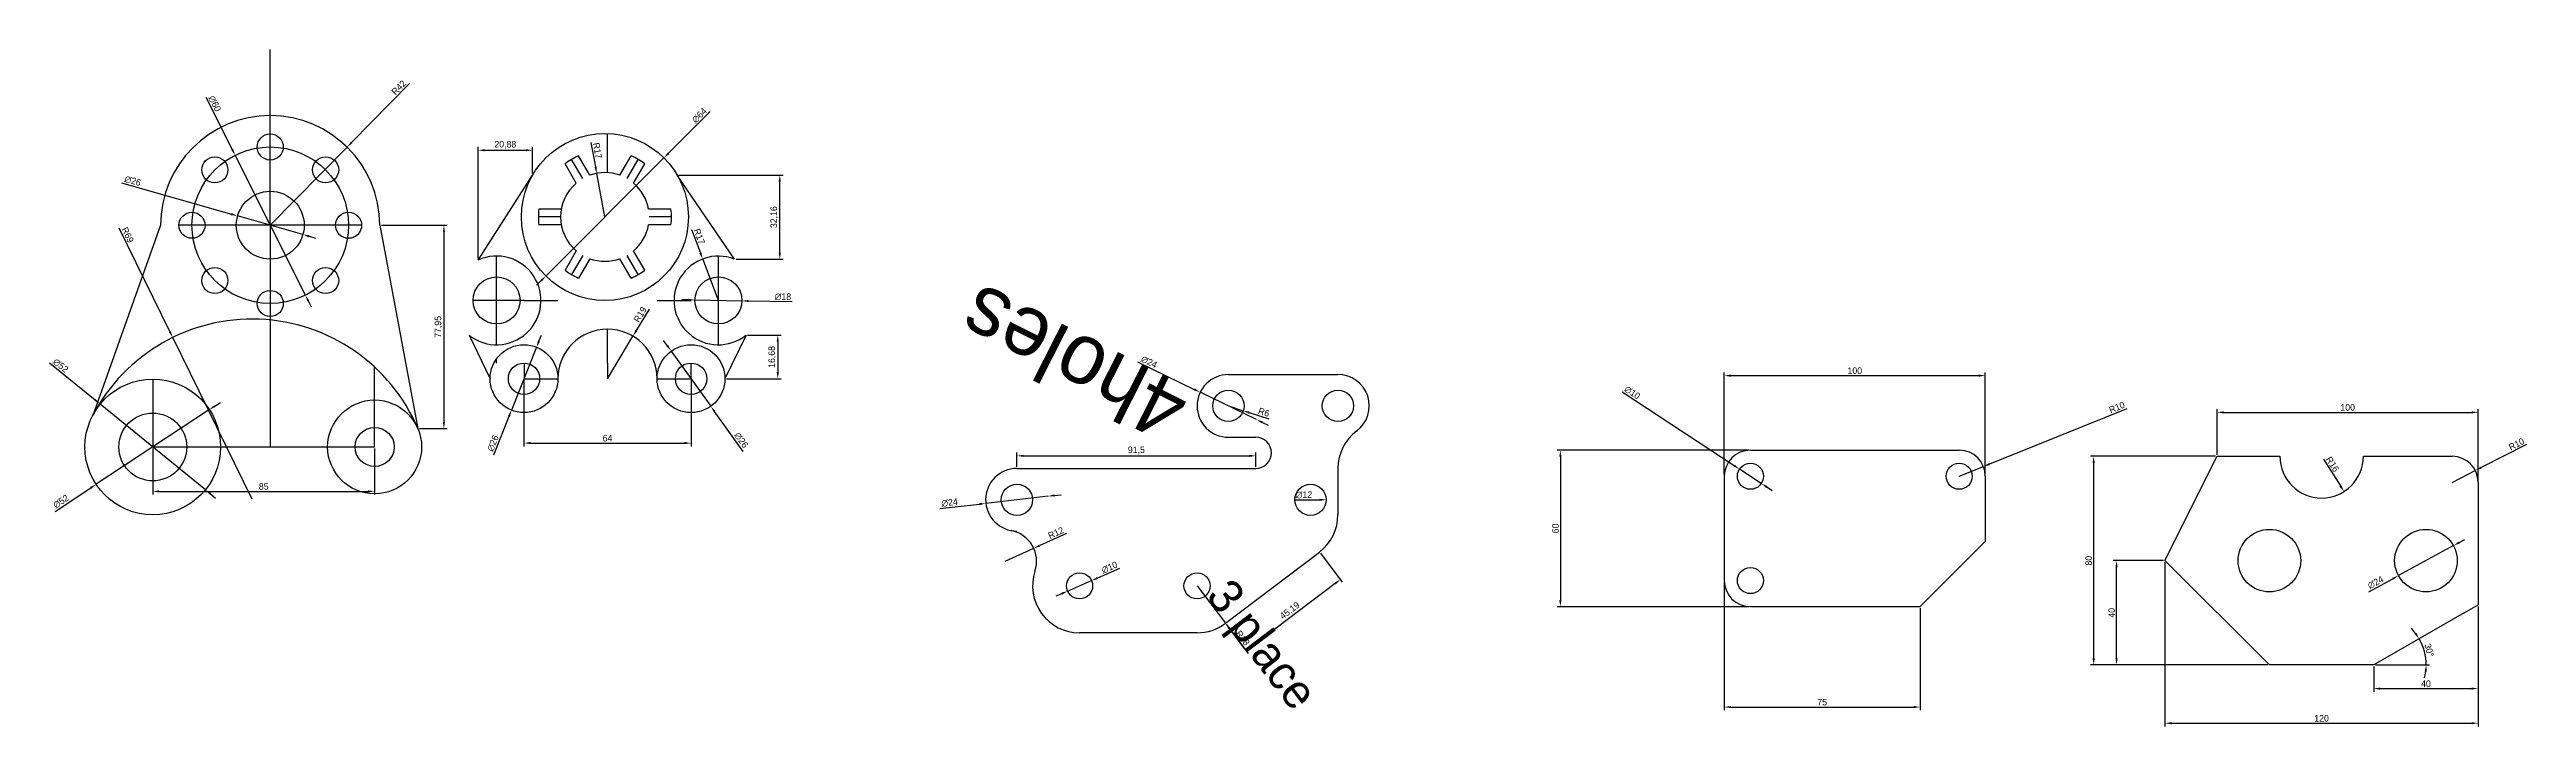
# Model space of a CAD drawing. Header units: millimetres. Extents: x 194 to 1143, y 18 to 278.
import ezdxf

# ---------------------------------------------------------------- set-up
doc = ezdxf.new("R2010")
doc.units = ezdxf.units.MM
doc.dimstyles.new('ISO-25', dxfattribs={"dimtxt": 2.5, "dimasz": 2.5, "dimexe": 1.25, "dimexo": 0.625, "dimtad": 1, "dimtxsty": 'Standard', "dimcen": 2.5, "dimadec": 0, "dimazin": 0, "dimtfac": 1, "dimtmove": 0, "dimatfit": 3, "dimfxl": 1, "dimarcsym": 0})

# ---------------------------------------------------------------- blocks, each defined once
blk = doc.blocks.new('*U1')
blk.add_circle((0, 0), 5)
blk = doc.blocks.new('*U2')
at = {"color": 0, "linetype": 'ByBlock', "lineweight": -2, "transparency": 16777216}
for p, rotation in [((257.55, 231.61), 45.00000000000001), ((299.98, 231.61), 314.9999999999999), ((248.77, 210.39), 90), ((308.77, 210.39), 269.9999999999999), ((257.55, 189.18), 135), ((299.98, 189.18), 225), ((278.77, 180.39), 180)]:
    blk.add_blockref('*U1', p, dxfattribs=dict(at, rotation=rotation))
blk.add_blockref('*U1', (278.77, 240.39), dxfattribs=at)
blk = doc.blocks.new('*D5')
at = {"color": 0, "lineweight": -2, "transparency": 16777216}
for p, q in [((332.13, 264.67), (309.96, 242.12)), ((278.77, 210.39), (308.21, 240.34))]:
    blk.add_line(p, q, dxfattribs=at)
at = {"color": 0, "transparency": 16777216}
blk.add_solid([(309.67, 242.42), (310.26, 241.83), (308.21, 240.34)], dxfattribs=at)
at = {"layer": 'Defpoints', "color": 0, "transparency": 16777216}
for p in [(308.21, 240.34), (278.77, 210.39)]:
    blk.add_point(p, dxfattribs=at)
at = {"color": 0, "transparency": 16777216, "insert": (328.02, 263.16), "char_height": 2.5, "attachment_point": 5, "rotation": 45.48335}
blk.add_mtext('R42', dxfattribs=at)
blk = doc.blocks.new('*D6')
at = {"color": 0, "lineweight": -2, "transparency": 16777216}
for p, q in [((233.77, 124.77), (233.77, 107.1)), ((318.77, 124.77), (318.77, 107.1)), ((236.27, 108.35), (316.27, 108.35))]:
    blk.add_line(p, q, dxfattribs=at)
at = {"color": 0, "transparency": 16777216}
for points in [[(236.27, 108.77), (236.27, 107.93), (233.77, 108.35)], [(316.27, 108.77), (316.27, 107.93), (318.77, 108.35)]]:
    blk.add_solid(points, dxfattribs=at)
at = {"layer": 'Defpoints', "color": 0, "transparency": 16777216}
for p in [(233.77, 125.39), (318.77, 125.39), (318.77, 108.35)]:
    blk.add_point(p, dxfattribs=at)
at = {"color": 0, "transparency": 16777216, "insert": (276.27, 110.23), "char_height": 2.5, "attachment_point": 5}
blk.add_mtext('85', dxfattribs=at)
blk = doc.blocks.new('*D7')
at = {"color": 0, "lineweight": -2, "transparency": 16777216}
for p, q in [((321.39, 210.39), (346.57, 210.39)), ((345.32, 207.89), (345.32, 134.95)), ((335.95, 132.45), (346.57, 132.45))]:
    blk.add_line(p, q, dxfattribs=at)
at = {"color": 0, "transparency": 16777216}
for points in [[(344.9, 207.89), (345.73, 207.89), (345.32, 210.39)], [(344.9, 134.95), (345.73, 134.95), (345.32, 132.45)]]:
    blk.add_solid(points, dxfattribs=at)
at = {"layer": 'Defpoints', "color": 0, "transparency": 16777216}
for p in [(320.77, 210.39), (335.33, 132.45), (345.32, 132.45)]:
    blk.add_point(p, dxfattribs=at)
at = {"color": 0, "transparency": 16777216, "insert": (343.23, 171.42), "char_height": 2.5, "attachment_point": 5, "rotation": 90}
blk.add_mtext('77,95', dxfattribs=at)
blk = doc.blocks.new('*D8')
at = {"color": 0, "lineweight": -2, "transparency": 16777216}
for p, q in [((221.75, 226.67), (263.86, 214.65)), ((291.27, 206.83), (266.26, 213.96)), ((293.67, 206.14), (296.07, 205.45))]:
    blk.add_line(p, q, dxfattribs=at)
at = {"color": 0, "transparency": 16777216}
for points in [[(263.97, 215.05), (263.75, 214.25), (266.26, 213.96)], [(293.78, 206.54), (293.56, 205.74), (291.27, 206.83)]]:
    blk.add_solid(points, dxfattribs=at)
at = {"layer": 'Defpoints', "color": 0, "transparency": 16777216}
for p in [(266.26, 213.96), (291.27, 206.83)]:
    blk.add_point(p, dxfattribs=at)
at = {"color": 0, "transparency": 16777216, "insert": (226.07, 227.38), "char_height": 2.5, "attachment_point": 5, "rotation": 344.06875}
blk.add_mtext('∅26', dxfattribs=at)
blk = doc.blocks.new('*D9')
at = {"color": 0, "lineweight": -2, "transparency": 16777216}
for p, q in [((254.11, 259.51), (264.18, 239.44)), ((292.23, 183.58), (265.31, 237.2)), ((293.35, 181.35), (294.47, 179.11))]:
    blk.add_line(p, q, dxfattribs=at)
at = {"color": 0, "transparency": 16777216}
for points in [[(264.56, 239.63), (263.81, 239.25), (265.31, 237.2)], [(293.72, 181.54), (292.97, 181.16), (292.23, 183.58)]]:
    blk.add_solid(points, dxfattribs=at)
at = {"layer": 'Defpoints', "color": 0, "transparency": 16777216}
for p in [(265.31, 237.2), (292.23, 183.58)]:
    blk.add_point(p, dxfattribs=at)
at = {"color": 0, "transparency": 16777216, "insert": (257.46, 257), "char_height": 2.5, "attachment_point": 5, "rotation": 296.65773}
blk.add_mtext('∅60', dxfattribs=at)
blk = doc.blocks.new('*D10')
at = {"color": 0, "lineweight": -2, "transparency": 16777216}
for p, q in [((220.71, 209.39), (240.29, 169.58)), ((271.84, 105.41), (241.39, 167.33))]:
    blk.add_line(p, q, dxfattribs=at)
at = {"color": 0, "transparency": 16777216}
blk.add_solid([(240.66, 169.76), (239.92, 169.39), (241.39, 167.33)], dxfattribs=at)
at = {"layer": 'Defpoints', "color": 0, "transparency": 16777216}
for p in [(241.39, 167.33), (271.84, 105.41)]:
    blk.add_point(p, dxfattribs=at)
at = {"color": 0, "transparency": 16777216, "insert": (224.14, 206.67), "char_height": 2.5, "attachment_point": 5, "rotation": 296.18573}
blk.add_mtext('R69', dxfattribs=at)
blk = doc.blocks.new('*D11')
at = {"color": 0, "lineweight": -2, "transparency": 16777216}
for p, q in [((194.2, 157.63), (211.67, 143.39)), ((253.92, 108.97), (213.61, 141.82)), ((255.86, 107.39), (257.8, 105.81))]:
    blk.add_line(p, q, dxfattribs=at)
at = {"color": 0, "transparency": 16777216}
for points in [[(211.93, 143.72), (211.41, 143.07), (213.61, 141.82)], [(256.12, 107.72), (255.6, 107.07), (253.92, 108.97)]]:
    blk.add_solid(points, dxfattribs=at)
at = {"layer": 'Defpoints', "color": 0, "transparency": 16777216}
for p in [(213.61, 141.82), (253.92, 108.97)]:
    blk.add_point(p, dxfattribs=at)
at = {"color": 0, "transparency": 16777216, "insert": (198.45, 156.58), "char_height": 2.5, "attachment_point": 5, "rotation": 320.83043}
blk.add_mtext('∅52', dxfattribs=at)
blk = doc.blocks.new('*D12')
at = {"color": 0, "lineweight": -2, "transparency": 16777216}
for p, q in [((257.56, 141.08), (259.65, 142.45)), ((255.47, 139.7), (212.06, 111.09)), ((196.29, 100.69), (209.97, 109.71))]:
    blk.add_line(p, q, dxfattribs=at)
at = {"color": 0, "transparency": 16777216}
for points in [[(257.33, 141.42), (257.79, 140.73), (255.47, 139.7)], [(209.74, 110.06), (210.2, 109.36), (212.06, 111.09)]]:
    blk.add_solid(points, dxfattribs=at)
at = {"layer": 'Defpoints', "color": 0, "transparency": 16777216}
for p in [(255.47, 139.7), (212.06, 111.09)]:
    blk.add_point(p, dxfattribs=at)
at = {"color": 0, "transparency": 16777216, "insert": (198.56, 104.44), "char_height": 2.5, "attachment_point": 5, "rotation": 33.38528}
blk.add_mtext('∅52', dxfattribs=at)
blk = doc.blocks.new('*D13')
at = {"color": 0, "lineweight": -2, "transparency": 16777216}
for p, q in [((435.33, 229.56), (475.24, 229.56)), ((473.99, 199.89), (473.99, 227.06)), ((457.3, 197.39), (475.24, 197.39))]:
    blk.add_line(p, q, dxfattribs=at)
at = {"color": 0, "transparency": 16777216}
for points in [[(473.57, 227.06), (474.41, 227.06), (473.99, 229.56)], [(473.57, 199.89), (474.41, 199.89), (473.99, 197.39)]]:
    blk.add_solid(points, dxfattribs=at)
at = {"layer": 'Defpoints', "color": 0, "transparency": 16777216}
for p in [(434.71, 229.56), (473.99, 229.56), (456.68, 197.39)]:
    blk.add_point(p, dxfattribs=at)
at = {"color": 0, "transparency": 16777216, "insert": (471.91, 213.47), "char_height": 2.5, "attachment_point": 5, "rotation": 90}
blk.add_mtext('32,16', dxfattribs=at)
blk = doc.blocks.new('*D14')
at = {"color": 0, "lineweight": -2, "transparency": 16777216}
for p, q in [((447.33, 253.93), (431.38, 237.96)), ((384.38, 190.92), (429.61, 236.19)), ((382.61, 189.15), (380.84, 187.38))]:
    blk.add_line(p, q, dxfattribs=at)
at = {"color": 0, "transparency": 16777216}
for points in [[(431.08, 238.26), (431.67, 237.67), (429.61, 236.19)], [(382.31, 189.44), (382.9, 188.86), (384.38, 190.92)]]:
    blk.add_solid(points, dxfattribs=at)
at = {"layer": 'Defpoints', "color": 0, "transparency": 16777216}
for p in [(429.61, 236.19), (384.38, 190.92)]:
    blk.add_point(p, dxfattribs=at)
at = {"color": 0, "transparency": 16777216, "insert": (443.21, 252.46), "char_height": 2.5, "attachment_point": 5, "rotation": 45.02492}
blk.add_mtext('∅64', dxfattribs=at)
blk = doc.blocks.new('*D15')
at = {"color": 0, "lineweight": -2, "transparency": 16777216}
for p, q in [((439, 181.78), (436.5, 181.83)), ((441.5, 181.74), (459.49, 181.38)), ((478.69, 181), (461.99, 181.33))]:
    blk.add_line(p, q, dxfattribs=at)
at = {"color": 0, "transparency": 16777216}
for points in [[(439, 182.2), (438.99, 181.37), (441.5, 181.74)], [(462, 181.74), (461.98, 180.91), (459.49, 181.38)]]:
    blk.add_solid(points, dxfattribs=at)
at = {"layer": 'Defpoints', "color": 0, "transparency": 16777216}
for p in [(441.5, 181.74), (459.49, 181.38)]:
    blk.add_point(p, dxfattribs=at)
at = {"color": 0, "transparency": 16777216, "insert": (475.19, 182.94), "char_height": 2.5, "attachment_point": 5, "rotation": 358.86053}
blk.add_mtext('∅18', dxfattribs=at)
blk = doc.blocks.new('*D16')
at = {"color": 0, "lineweight": -2, "transparency": 16777216}
for p, q in [((461.68, 168.23), (474.47, 168.23)), ((473.22, 165.73), (473.22, 154.06)), ((453.62, 151.56), (474.47, 151.56))]:
    blk.add_line(p, q, dxfattribs=at)
at = {"color": 0, "transparency": 16777216}
for points in [[(472.8, 165.73), (473.63, 165.73), (473.22, 168.23)], [(472.8, 154.06), (473.63, 154.06), (473.22, 151.56)]]:
    blk.add_solid(points, dxfattribs=at)
at = {"layer": 'Defpoints', "color": 0, "transparency": 16777216}
for p in [(461.06, 168.23), (452.99, 151.56), (473.22, 151.56)]:
    blk.add_point(p, dxfattribs=at)
at = {"color": 0, "transparency": 16777216, "insert": (471.13, 159.9), "char_height": 2.5, "attachment_point": 5, "rotation": 90}
blk.add_mtext('16,68', dxfattribs=at)
blk = doc.blocks.new('*D17')
at = {"color": 0, "lineweight": -2, "transparency": 16777216}
for p, q in [((430.96, 164.15), (429.5, 166.18)), ((432.41, 162.12), (447.58, 141)), ((460.02, 123.66), (449.03, 138.96))]:
    blk.add_line(p, q, dxfattribs=at)
at = {"color": 0, "transparency": 16777216}
for points in [[(431.29, 164.39), (430.62, 163.91), (432.41, 162.12)], [(449.37, 139.21), (448.69, 138.72), (447.58, 141)]]:
    blk.add_solid(points, dxfattribs=at)
at = {"layer": 'Defpoints', "color": 0, "transparency": 16777216}
for p in [(432.41, 162.12), (447.58, 141)]:
    blk.add_point(p, dxfattribs=at)
at = {"color": 0, "transparency": 16777216, "insert": (459.24, 127.97), "char_height": 2.5, "attachment_point": 5, "rotation": 305.67157}
blk.add_mtext('∅26', dxfattribs=at)
blk = doc.blocks.new('*D18')
at = {"color": 0, "lineweight": -2, "transparency": 16777216}
for p, q in [((380.8, 163.63), (371.19, 139.48)), ((381.73, 165.96), (382.65, 168.28)), ((364.39, 122.42), (370.26, 137.16))]:
    blk.add_line(p, q, dxfattribs=at)
at = {"color": 0, "transparency": 16777216}
for points in [[(381.34, 166.11), (382.11, 165.8), (380.8, 163.63)], [(369.87, 137.31), (370.65, 137), (371.19, 139.48)]]:
    blk.add_solid(points, dxfattribs=at)
at = {"layer": 'Defpoints', "color": 0, "transparency": 16777216}
for p in [(380.8, 163.63), (371.19, 139.48)]:
    blk.add_point(p, dxfattribs=at)
at = {"color": 0, "transparency": 16777216, "insert": (364.12, 126.79), "char_height": 2.5, "attachment_point": 5, "rotation": 68.29077}
blk.add_mtext('∅26', dxfattribs=at)
blk = doc.blocks.new('*D19')
at = {"color": 0, "lineweight": -2, "transparency": 16777216}
for p, q in [((358.4, 197.63), (358.4, 240.38)), ((360.9, 239.13), (376.78, 239.13)), ((379.28, 230.18), (379.28, 240.38))]:
    blk.add_line(p, q, dxfattribs=at)
at = {"color": 0, "transparency": 16777216}
for points in [[(360.9, 239.55), (360.9, 238.71), (358.4, 239.13)], [(376.78, 239.55), (376.78, 238.71), (379.28, 239.13)]]:
    blk.add_solid(points, dxfattribs=at)
at = {"layer": 'Defpoints', "color": 0, "transparency": 16777216}
for p in [(379.28, 239.13), (379.28, 229.56), (358.4, 197.01)]:
    blk.add_point(p, dxfattribs=at)
at = {"color": 0, "transparency": 16777216, "insert": (368.84, 241.21), "char_height": 2.5, "attachment_point": 5}
blk.add_mtext('20,88', dxfattribs=at)
blk = doc.blocks.new('*D20')
at = {"color": 0, "lineweight": -2, "transparency": 16777216}
for p, q in [((401.63, 242.14), (403.4, 232.72)), ((406.99, 213.56), (403.86, 230.26))]:
    blk.add_line(p, q, dxfattribs=at)
at = {"color": 0, "transparency": 16777216}
blk.add_solid([(403.81, 232.8), (402.99, 232.64), (403.86, 230.26)], dxfattribs=at)
at = {"layer": 'Defpoints', "color": 0, "transparency": 16777216}
for p in [(403.86, 230.26), (406.99, 213.56)]:
    blk.add_point(p, dxfattribs=at)
at = {"color": 0, "transparency": 16777216, "insert": (404.13, 239.01), "char_height": 2.5, "attachment_point": 5, "rotation": 280.63042}
blk.add_mtext('R17', dxfattribs=at)
blk = doc.blocks.new('*D21')
at = {"color": 0, "lineweight": -2, "transparency": 16777216}
for p, q in [((423.95, 178.23), (419.03, 170.01)), ((407.99, 151.56), (417.75, 167.86))]:
    blk.add_line(p, q, dxfattribs=at)
at = {"color": 0, "transparency": 16777216}
blk.add_solid([(418.67, 170.22), (419.39, 169.79), (417.75, 167.86)], dxfattribs=at)
at = {"layer": 'Defpoints', "color": 0, "transparency": 16777216}
for p in [(417.75, 167.86), (407.99, 151.56)]:
    blk.add_point(p, dxfattribs=at)
at = {"color": 0, "transparency": 16777216, "insert": (420.52, 176.16), "char_height": 2.5, "attachment_point": 5, "rotation": 59.11731}
blk.add_mtext('R19', dxfattribs=at)
blk = doc.blocks.new('*D22')
at = {"color": 0, "lineweight": -2, "transparency": 16777216}
for p, q in [((440.16, 208.74), (443.57, 199.78)), ((450.49, 181.56), (444.46, 197.45))]:
    blk.add_line(p, q, dxfattribs=at)
at = {"color": 0, "transparency": 16777216}
blk.add_solid([(443.96, 199.93), (443.18, 199.64), (444.46, 197.45)], dxfattribs=at)
at = {"layer": 'Defpoints', "color": 0, "transparency": 16777216}
for p in [(444.46, 197.45), (450.49, 181.56)]:
    blk.add_point(p, dxfattribs=at)
at = {"color": 0, "transparency": 16777216, "insert": (443.18, 206.1), "char_height": 2.5, "attachment_point": 5, "rotation": 290.80359}
blk.add_mtext('R17', dxfattribs=at)
blk = doc.blocks.new('*D23')
at = {"color": 0, "lineweight": -2, "transparency": 16777216}
for p, q in [((375.99, 150.93), (375.99, 125.62)), ((439.99, 150.93), (439.99, 125.62)), ((378.49, 126.87), (437.49, 126.87))]:
    blk.add_line(p, q, dxfattribs=at)
at = {"color": 0, "transparency": 16777216}
for points in [[(378.49, 127.29), (378.49, 126.46), (375.99, 126.87)], [(437.49, 127.29), (437.49, 126.46), (439.99, 126.87)]]:
    blk.add_solid(points, dxfattribs=at)
at = {"layer": 'Defpoints', "color": 0, "transparency": 16777216}
for p in [(375.99, 151.56), (439.99, 151.56), (439.99, 126.87)]:
    blk.add_point(p, dxfattribs=at)
at = {"color": 0, "transparency": 16777216, "insert": (407.99, 128.75), "char_height": 2.5, "attachment_point": 5}
blk.add_mtext('64', dxfattribs=at)
blk = doc.blocks.new('*D24')
at = {"color": 0, "lineweight": -2, "transparency": 16777216}
for p, q in [((681.13, 84.61), (689.53, 73.54)), ((686.78, 73.02), (654.77, 48.73)), ((645.13, 57.3), (653.53, 46.23))]:
    blk.add_line(p, q, dxfattribs=at)
at = {"color": 0, "transparency": 16777216}
for points in [[(686.53, 73.36), (687.04, 72.69), (688.78, 74.53)], [(654.52, 49.07), (655.02, 48.4), (652.78, 47.22)]]:
    blk.add_solid(points, dxfattribs=at)
at = {"layer": 'Defpoints', "color": 0, "transparency": 16777216}
for p in [(680.76, 85.1), (644.76, 57.79), (652.78, 47.22)]:
    blk.add_point(p, dxfattribs=at)
at = {"color": 0, "transparency": 16777216, "insert": (669.52, 62.54), "char_height": 2.5, "attachment_point": 5, "rotation": 37.18471}
blk.add_mtext('45,19', dxfattribs=at)
blk = doc.blocks.new('*D25')
at = {"color": 0, "lineweight": -2, "transparency": 16777216}
for p, q in [((645.88, 141.13), (651.58, 139.28)), ((661.49, 136.07), (653.96, 138.51))]:
    blk.add_line(p, q, dxfattribs=at)
at = {"color": 0, "transparency": 16777216}
blk.add_solid([(654.09, 138.91), (653.83, 138.11), (651.58, 139.28)], dxfattribs=at)
at = {"layer": 'Defpoints', "color": 0, "transparency": 16777216}
for p in [(645.88, 141.13), (651.58, 139.28)]:
    blk.add_point(p, dxfattribs=at)
at = {"color": 0, "transparency": 16777216, "insert": (659.49, 138.69), "char_height": 2.5, "attachment_point": 5, "rotation": 342.01812}
blk.add_mtext('R6', dxfattribs=at)
blk = doc.blocks.new('*D26')
at = {"color": 0, "lineweight": -2, "transparency": 16777216}
for p, q in [((611.09, 158), (632.83, 147.46)), ((656.67, 135.9), (635.08, 146.37)), ((658.92, 134.81), (661.17, 133.72))]:
    blk.add_line(p, q, dxfattribs=at)
at = {"color": 0, "transparency": 16777216}
for points in [[(633.01, 147.84), (632.65, 147.09), (635.08, 146.37)], [(659.11, 135.18), (658.74, 134.43), (656.67, 135.9)]]:
    blk.add_solid(points, dxfattribs=at)
at = {"layer": 'Defpoints', "color": 0, "transparency": 16777216}
for p in [(635.08, 146.37), (656.67, 135.9)]:
    blk.add_point(p, dxfattribs=at)
at = {"color": 0, "transparency": 16777216, "insert": (615.47, 157.96), "char_height": 2.5, "attachment_point": 5, "rotation": 334.13184}
blk.add_mtext('∅24', dxfattribs=at)
blk = doc.blocks.new('*D27')
at = {"color": 0, "lineweight": -2, "transparency": 16777216}
for p, q in [((564.88, 117.76), (564.88, 123.23)), ((567.38, 121.98), (653.88, 121.98)), ((656.38, 117.76), (656.38, 123.23))]:
    blk.add_line(p, q, dxfattribs=at)
at = {"color": 0, "transparency": 16777216}
for points in [[(567.38, 122.4), (567.38, 121.56), (564.88, 121.98)], [(653.88, 122.4), (653.88, 121.56), (656.38, 121.98)]]:
    blk.add_solid(points, dxfattribs=at)
at = {"layer": 'Defpoints', "color": 0, "transparency": 16777216}
for p in [(564.88, 117.13), (656.38, 121.98), (656.38, 117.13)]:
    blk.add_point(p, dxfattribs=at)
at = {"color": 0, "transparency": 16777216, "insert": (610.63, 124.06), "char_height": 2.5, "attachment_point": 5}
blk.add_mtext('91,5', dxfattribs=at)
blk = doc.blocks.new('*D28')
at = {"color": 0, "lineweight": -2, "transparency": 16777216}
for p, q in [((560.4, 81.56), (571.32, 86.53)), ((583.81, 92.22), (573.59, 87.57))]:
    blk.add_line(p, q, dxfattribs=at)
at = {"color": 0, "transparency": 16777216}
blk.add_solid([(573.42, 87.94), (573.76, 87.19), (571.32, 86.53)], dxfattribs=at)
at = {"layer": 'Defpoints', "color": 0, "transparency": 16777216}
for p in [(571.32, 86.53), (560.4, 81.56)]:
    blk.add_point(p, dxfattribs=at)
at = {"color": 0, "transparency": 16777216, "insert": (579.81, 92.46), "char_height": 2.5, "attachment_point": 5, "rotation": 24.48002}
blk.add_mtext('R12', dxfattribs=at)
blk = doc.blocks.new('*D29')
at = {"color": 0, "lineweight": -2, "transparency": 16777216}
for p, q in [((604.15, 78.81), (595.75, 75.14)), ((582.01, 69.13), (579.71, 68.13)), ((584.3, 70.13), (593.46, 74.14))]:
    blk.add_line(p, q, dxfattribs=at)
at = {"color": 0, "transparency": 16777216}
for points in [[(581.84, 69.51), (582.17, 68.75), (584.3, 70.13)], [(595.58, 75.52), (595.92, 74.76), (593.46, 74.14)]]:
    blk.add_solid(points, dxfattribs=at)
at = {"layer": 'Defpoints', "color": 0, "transparency": 16777216}
for p in [(584.3, 70.13), (593.46, 74.14)]:
    blk.add_point(p, dxfattribs=at)
at = {"color": 0, "transparency": 16777216, "insert": (600.34, 79.19), "char_height": 2.5, "attachment_point": 5, "rotation": 23.61199}
blk.add_mtext('∅10', dxfattribs=at)
blk = doc.blocks.new('*D30')
at = {"color": 0, "lineweight": -2, "transparency": 16777216}
for p, q in [((633.88, 72.13), (644.76, 57.79)), ((652.06, 48.17), (646.27, 55.8))]:
    blk.add_line(p, q, dxfattribs=at)
at = {"color": 0, "transparency": 16777216}
blk.add_solid([(646.6, 56.05), (645.94, 55.55), (644.76, 57.79)], dxfattribs=at)
at = {"layer": 'Defpoints', "color": 0, "transparency": 16777216}
for p in [(633.88, 72.13), (644.76, 57.79)]:
    blk.add_point(p, dxfattribs=at)
at = {"color": 0, "transparency": 16777216, "insert": (651.41, 52.12), "char_height": 2.5, "attachment_point": 5, "rotation": 307.18471}
blk.add_mtext('R18', dxfattribs=at)
blk = doc.blocks.new('*D31')
at = {"color": 0, "lineweight": -2, "transparency": 16777216}
blk.add_line((671.29, 105.13), (680.88, 105.13), dxfattribs=at)
at = {"color": 0, "transparency": 16777216}
blk.add_solid([(680.88, 105.55), (680.88, 104.72), (683.38, 105.13)], dxfattribs=at)
at = {"layer": 'Defpoints', "color": 0, "transparency": 16777216}
for p in [(671.38, 105.13), (683.38, 105.13)]:
    blk.add_point(p, dxfattribs=at)
at = {"color": 0, "transparency": 16777216, "insert": (674.84, 107.01), "char_height": 2.5, "attachment_point": 5}
blk.add_mtext('∅12', dxfattribs=at)
blk = doc.blocks.new('*D32')
at = {"color": 0, "lineweight": -2, "transparency": 16777216}
for p, q in [((576.8, 106.51), (552.96, 103.76)), ((579.28, 106.79), (581.77, 107.08)), ((535.34, 101.73), (550.47, 103.47))]:
    blk.add_line(p, q, dxfattribs=at)
at = {"color": 0, "transparency": 16777216}
for points in [[(579.23, 107.21), (579.33, 106.38), (576.8, 106.51)], [(550.42, 103.89), (550.52, 103.06), (552.96, 103.76)]]:
    blk.add_solid(points, dxfattribs=at)
at = {"layer": 'Defpoints', "color": 0, "transparency": 16777216}
for p in [(576.8, 106.51), (552.96, 103.76)]:
    blk.add_point(p, dxfattribs=at)
at = {"color": 0, "transparency": 16777216, "insert": (539.06, 104.05), "char_height": 2.5, "attachment_point": 5, "rotation": 6.57387}
blk.add_mtext('∅24', dxfattribs=at)
blk = doc.blocks.new('*D33')
at = {"color": 0, "lineweight": -2, "transparency": 16777216}
for p, q in [((835.91, 114.79), (835.91, 153.98)), ((838.41, 152.73), (933.41, 152.73)), ((935.91, 114.79), (935.91, 153.98))]:
    blk.add_line(p, q, dxfattribs=at)
at = {"color": 0, "transparency": 16777216}
for points in [[(838.41, 153.14), (838.41, 152.31), (835.91, 152.73)], [(933.41, 153.14), (933.41, 152.31), (935.91, 152.73)]]:
    blk.add_solid(points, dxfattribs=at)
at = {"layer": 'Defpoints', "color": 0, "transparency": 16777216}
for p in [(935.91, 152.73), (835.91, 114.16), (935.91, 114.16)]:
    blk.add_point(p, dxfattribs=at)
at = {"color": 0, "transparency": 16777216, "insert": (885.91, 154.6), "char_height": 2.5, "attachment_point": 5}
blk.add_mtext('100', dxfattribs=at)
blk = doc.blocks.new('*D34')
at = {"color": 0, "lineweight": -2, "transparency": 16777216}
for p, q in [((845.29, 124.16), (771.84, 124.16)), ((773.09, 121.66), (773.09, 66.66)), ((845.29, 64.16), (771.84, 64.16))]:
    blk.add_line(p, q, dxfattribs=at)
at = {"color": 0, "transparency": 16777216}
for points in [[(772.67, 121.66), (773.51, 121.66), (773.09, 124.16)], [(772.67, 66.66), (773.51, 66.66), (773.09, 64.16)]]:
    blk.add_solid(points, dxfattribs=at)
at = {"layer": 'Defpoints', "color": 0, "transparency": 16777216}
for p in [(845.91, 124.16), (773.09, 64.16), (845.91, 64.16)]:
    blk.add_point(p, dxfattribs=at)
at = {"color": 0, "transparency": 16777216, "insert": (771.21, 94.16), "char_height": 2.5, "attachment_point": 5, "rotation": 90}
blk.add_mtext('60', dxfattribs=at)
blk = doc.blocks.new('*D35')
at = {"color": 0, "lineweight": -2, "transparency": 16777216}
for p, q in [((835.91, 73.54), (835.91, 24.42)), ((910.91, 63.54), (910.91, 24.42)), ((838.41, 25.67), (908.41, 25.67))]:
    blk.add_line(p, q, dxfattribs=at)
at = {"color": 0, "transparency": 16777216}
for points in [[(838.41, 26.09), (838.41, 25.25), (835.91, 25.67)], [(908.41, 26.09), (908.41, 25.25), (910.91, 25.67)]]:
    blk.add_solid(points, dxfattribs=at)
at = {"layer": 'Defpoints', "color": 0, "transparency": 16777216}
for p in [(835.91, 74.16), (910.91, 64.16), (910.91, 25.67)]:
    blk.add_point(p, dxfattribs=at)
at = {"color": 0, "transparency": 16777216, "insert": (873.41, 27.55), "char_height": 2.5, "attachment_point": 5}
blk.add_mtext('75', dxfattribs=at)
blk = doc.blocks.new('*D36')
at = {"color": 0, "lineweight": -2, "transparency": 16777216}
for p, q in [((796.83, 146.48), (839.65, 118.29)), ((850.09, 111.41), (841.74, 116.91)), ((852.18, 110.04), (854.27, 108.66))]:
    blk.add_line(p, q, dxfattribs=at)
at = {"color": 0, "transparency": 16777216}
for points in [[(839.88, 118.63), (839.42, 117.94), (841.74, 116.91)], [(852.41, 110.39), (851.95, 109.69), (850.09, 111.41)]]:
    blk.add_solid(points, dxfattribs=at)
at = {"layer": 'Defpoints', "color": 0, "transparency": 16777216}
for p in [(841.74, 116.91), (850.09, 111.41)]:
    blk.add_point(p, dxfattribs=at)
at = {"color": 0, "transparency": 16777216, "insert": (800.64, 146.21), "char_height": 2.5, "attachment_point": 5, "rotation": 326.64379}
blk.add_mtext('∅10', dxfattribs=at)
blk = doc.blocks.new('*D37')
at = {"color": 0, "lineweight": -2, "transparency": 16777216}
for p, q in [((990.15, 140.05), (937.51, 118.84)), ((925.91, 114.16), (935.19, 117.9))]:
    blk.add_line(p, q, dxfattribs=at)
at = {"color": 0, "transparency": 16777216}
blk.add_solid([(937.35, 119.22), (937.66, 118.45), (935.19, 117.9)], dxfattribs=at)
at = {"layer": 'Defpoints', "color": 0, "transparency": 16777216}
for p in [(925.91, 114.16), (935.19, 117.9)]:
    blk.add_point(p, dxfattribs=at)
at = {"color": 0, "transparency": 16777216, "insert": (986.35, 140.55), "char_height": 2.5, "attachment_point": 5, "rotation": 21.95453}
blk.add_mtext('R10', dxfattribs=at)
blk = doc.blocks.new('*D38')
at = {"color": 0, "lineweight": -2, "transparency": 16777216}
for p, q in [((1024.76, 122.43), (1024.76, 139.9)), ((1027.26, 138.65), (1122.26, 138.65)), ((1124.76, 112.43), (1124.76, 139.9))]:
    blk.add_line(p, q, dxfattribs=at)
at = {"color": 0, "transparency": 16777216}
for points in [[(1027.26, 139.07), (1027.26, 138.24), (1024.76, 138.65)], [(1122.26, 139.07), (1122.26, 138.24), (1124.76, 138.65)]]:
    blk.add_solid(points, dxfattribs=at)
at = {"layer": 'Defpoints', "color": 0, "transparency": 16777216}
for p in [(1124.76, 138.65), (1024.76, 121.8), (1124.76, 111.8)]:
    blk.add_point(p, dxfattribs=at)
at = {"color": 0, "transparency": 16777216, "insert": (1074.76, 140.53), "char_height": 2.5, "attachment_point": 5}
blk.add_mtext('100', dxfattribs=at)
blk = doc.blocks.new('*D39')
at = {"color": 0, "lineweight": -2, "transparency": 16777216}
for p, q in [((1143.26, 126.33), (1125.9, 117.48)), ((1114.76, 111.8), (1123.67, 116.34))]:
    blk.add_line(p, q, dxfattribs=at)
at = {"color": 0, "transparency": 16777216}
blk.add_solid([(1125.71, 117.85), (1126.09, 117.11), (1123.67, 116.34)], dxfattribs=at)
at = {"layer": 'Defpoints', "color": 0, "transparency": 16777216}
for p in [(1123.67, 116.34), (1114.76, 111.8)]:
    blk.add_point(p, dxfattribs=at)
at = {"color": 0, "transparency": 16777216, "insert": (1139.44, 126.48), "char_height": 2.5, "attachment_point": 5, "rotation": 27.00411}
blk.add_mtext('R10', dxfattribs=at)
blk = doc.blocks.new('*D40')
at = {"color": 0, "lineweight": -2, "transparency": 16777216}
for p, q in [((1115.3, 87.55), (1094.23, 76.05)), ((1117.49, 88.75), (1119.69, 89.95)), ((1082.89, 69.87), (1092.04, 74.86))]:
    blk.add_line(p, q, dxfattribs=at)
at = {"color": 0, "transparency": 16777216}
for points in [[(1117.29, 89.12), (1117.69, 88.39), (1115.3, 87.55)], [(1091.84, 75.22), (1092.24, 74.49), (1094.23, 76.05)]]:
    blk.add_solid(points, dxfattribs=at)
at = {"layer": 'Defpoints', "color": 0, "transparency": 16777216}
for p in [(1115.3, 87.55), (1094.23, 76.05)]:
    blk.add_point(p, dxfattribs=at)
at = {"color": 0, "transparency": 16777216, "insert": (1085.47, 73.41), "char_height": 2.5, "attachment_point": 5, "rotation": 28.62856}
blk.add_mtext('∅24', dxfattribs=at)
blk = doc.blocks.new('*D41')
at = {"color": 0, "lineweight": -2, "transparency": 16777216}
for p, q in [((1004.76, 81.18), (1004.76, 18.23)), ((1124.76, 64.27), (1124.76, 18.23)), ((1007.26, 19.48), (1122.26, 19.48))]:
    blk.add_line(p, q, dxfattribs=at)
at = {"color": 0, "transparency": 16777216}
for points in [[(1007.26, 19.89), (1007.26, 19.06), (1004.76, 19.48)], [(1122.26, 19.89), (1122.26, 19.06), (1124.76, 19.48)]]:
    blk.add_solid(points, dxfattribs=at)
at = {"layer": 'Defpoints', "color": 0, "transparency": 16777216}
for p in [(1004.76, 81.8), (1124.76, 64.9), (1124.76, 19.48)]:
    blk.add_point(p, dxfattribs=at)
at = {"color": 0, "transparency": 16777216, "insert": (1064.76, 21.35), "char_height": 2.5, "attachment_point": 5}
blk.add_mtext('120', dxfattribs=at)
blk = doc.blocks.new('*D42')
at = {"color": 0, "lineweight": -2, "transparency": 16777216}
for p, q in [((1124.76, 64.27), (1124.76, 31.5)), ((1084.76, 41.18), (1084.76, 31.5)), ((1087.26, 32.75), (1122.26, 32.75))]:
    blk.add_line(p, q, dxfattribs=at)
at = {"color": 0, "transparency": 16777216}
for points in [[(1087.26, 33.17), (1087.26, 32.33), (1084.76, 32.75)], [(1122.26, 33.17), (1122.26, 32.33), (1124.76, 32.75)]]:
    blk.add_solid(points, dxfattribs=at)
at = {"layer": 'Defpoints', "color": 0, "transparency": 16777216}
for p in [(1124.76, 64.9), (1084.76, 41.8), (1124.76, 32.75)]:
    blk.add_point(p, dxfattribs=at)
at = {"color": 0, "transparency": 16777216, "insert": (1104.76, 34.62), "char_height": 2.5, "attachment_point": 5}
blk.add_mtext('40', dxfattribs=at)
blk = doc.blocks.new('*D43')
at = {"color": 0, "lineweight": -2, "transparency": 16777216}
for p, q in [((1004.14, 81.8), (984.94, 81.8)), ((986.19, 44.3), (986.19, 79.3)), ((1044.14, 41.8), (984.94, 41.8))]:
    blk.add_line(p, q, dxfattribs=at)
at = {"color": 0, "transparency": 16777216}
for points in [[(985.78, 79.3), (986.61, 79.3), (986.19, 81.8)], [(985.78, 44.3), (986.61, 44.3), (986.19, 41.8)]]:
    blk.add_solid(points, dxfattribs=at)
at = {"layer": 'Defpoints', "color": 0, "transparency": 16777216}
for p in [(986.19, 81.8), (1004.76, 81.8), (1044.76, 41.8)]:
    blk.add_point(p, dxfattribs=at)
at = {"color": 0, "transparency": 16777216, "insert": (984.32, 61.8), "char_height": 2.5, "attachment_point": 5, "rotation": 90}
blk.add_mtext('40', dxfattribs=at)
blk = doc.blocks.new('*D44')
at = {"color": 0, "lineweight": -2, "transparency": 16777216}
for p, q in [((1024.14, 121.8), (976.18, 121.8)), ((977.43, 119.3), (977.43, 44.3)), ((1044.14, 41.8), (976.18, 41.8))]:
    blk.add_line(p, q, dxfattribs=at)
at = {"color": 0, "transparency": 16777216}
for points in [[(977.01, 119.3), (977.84, 119.3), (977.43, 121.8)], [(977.01, 44.3), (977.84, 44.3), (977.43, 41.8)]]:
    blk.add_solid(points, dxfattribs=at)
at = {"layer": 'Defpoints', "color": 0, "transparency": 16777216}
for p in [(1024.76, 121.8), (977.43, 41.8), (1044.76, 41.8)]:
    blk.add_point(p, dxfattribs=at)
at = {"color": 0, "transparency": 16777216, "insert": (975.55, 81.8), "char_height": 2.5, "attachment_point": 5, "rotation": 90}
blk.add_mtext('80', dxfattribs=at)
blk = doc.blocks.new('*D45')
at = {"color": 0, "lineweight": -2, "transparency": 16777216}
blk.add_line((1065.44, 120.74), (1072.02, 110.42), dxfattribs=at)
at = {"color": 0, "transparency": 16777216}
blk.add_solid([(1072.37, 110.64), (1071.67, 110.19), (1073.36, 108.31)], dxfattribs=at)
at = {"layer": 'Defpoints', "color": 0, "transparency": 16777216}
for p in [(1064.76, 121.8), (1073.36, 108.31)]:
    blk.add_point(p, dxfattribs=at)
at = {"color": 0, "transparency": 16777216, "insert": (1068.93, 118.76), "char_height": 2.5, "attachment_point": 5, "rotation": 302.49545}
blk.add_mtext('R16', dxfattribs=at)
blk = doc.blocks.new('*D46')
at = {"color": 0, "lineweight": -2, "transparency": 16777216}
blk.add_line((1085.39, 41.8), (1106.08, 41.8), dxfattribs=at)
for start, end in [(37.14208, 44.28415), (360, 30), (345.71585, 352.85792)]:
    blk.add_arc((1084.76, 41.8), 20.07, start, end, dxfattribs=at)
at = {"color": 0, "transparency": 16777216}
for points in [[(1101.11, 54.15), (1100.41, 53.69), (1102.14, 51.84)], [(1104.26, 39.33), (1105.09, 39.28), (1104.83, 41.8)]]:
    blk.add_solid(points, dxfattribs=at)
at = {"layer": 'Defpoints', "color": 0, "transparency": 16777216}
for p in [(1119.41, 61.8), (1044.76, 41.8), (1084.76, 41.8), (1084.76, 41.8), (1104.53, 45.29)]:
    blk.add_point(p, dxfattribs=at)
at = {"color": 0, "transparency": 16777216, "insert": (1105.96, 47.48), "char_height": 2.5, "attachment_point": 5, "rotation": 285}
blk.add_mtext('30°', dxfattribs=at)

msp = doc.modelspace()

# ---------------------------------------------------------------- linework, layer by layer
for p, q in [((278.765, 210.394), (278.765, 277.751)), ((407.994, 230.527), (407.994, 245.541)), ((358.405, 197.007), (379.282, 229.556)), ((396.03, 226.548), (391.735, 233.987)), ((398.494, 228.279), (394.244, 235.64)), ((401.226, 229.548), (396.931, 236.987)), ((412.763, 229.548), (417.058, 236.987)), ((415.494, 228.279), (419.744, 235.64)), ((417.959, 226.548), (422.254, 233.987)), ((456.678, 197.392), (434.707, 229.556)), ((236.765, 210.394), (210.742, 137.475)), ((313.765, 210.394), (243.765, 210.394)), ((278.765, 210.394), (278.765, 125.394)), ((320.765, 210.394), (335.326, 132.445)), ((389.994, 213.556), (381.494, 213.556)), ((390.261, 216.556), (381.671, 216.556)), ((390.261, 210.556), (381.671, 210.556)), ((432.317, 216.556), (423.728, 216.556)), ((432.317, 210.556), (423.728, 210.556)), ((432.494, 213.556), (423.994, 213.556)), ((396.03, 200.565), (391.735, 193.126)), ((422.254, 193.126), (417.959, 200.565)), ((365.494, 164.556), (365.494, 198.556)), ((398.494, 198.834), (394.244, 191.473)), ((401.226, 197.565), (396.931, 190.126)), ((417.058, 190.126), (412.763, 197.565)), ((419.744, 191.473), (415.494, 198.834)), ((450.494, 164.556), (450.494, 198.556)), ((375.994, 181.556), (356.494, 181.556)), ((375.994, 181.556), (388.994, 181.556)), ((407.994, 181.556), (407.994, 181.572)), ((420.396, 184.343), (420.326, 184.465)), ((425.592, 187.343), (425.522, 187.465)), ((426.994, 181.556), (439.994, 181.556)), ((354.933, 168.235), (362.994, 151.556)), ((407.994, 157.556), (407.994, 170.556)), ((461.056, 168.235), (452.994, 151.556)), ((318.765, 125.394), (318.765, 156.003)), ((365.494, 157.556), (365.494, 159.221)), ((375.994, 157.556), (375.994, 151.556)), ((407.994, 157.556), (407.994, 151.556)), ((439.994, 151.556), (439.994, 157.556)), ((645.877, 153.135), (687.877, 153.135)), ((233.765, 151.394), (233.765, 125.394)), ((375.994, 151.556), (388.994, 151.556)), ((426.994, 151.556), (439.994, 151.556)), ((233.765, 125.394), (318.765, 125.394)), ((645.877, 129.135), (656.377, 129.135)), ((695.077, 131.535), (695.077, 131.349)), ((845.915, 124.163), (925.915, 124.163)), ((564.877, 117.135), (656.377, 117.135)), ((687.877, 117.135), (687.877, 108.288)), ((835.915, 114.163), (835.915, 74.163)), ((935.915, 114.163), (935.915, 89.163)), ((1004.764, 81.803), (1024.764, 121.803)), ((1024.764, 121.803), (1048.764, 121.803)), ((1080.764, 121.803), (1114.764, 121.803)), ((687.877, 108.288), (687.877, 99.445)), ((1124.764, 111.803), (1124.764, 64.897)), ((910.915, 64.163), (935.915, 89.163)), ((644.756, 57.795), (680.756, 85.105)), ((1044.764, 41.803), (1004.764, 81.803)), ((845.915, 64.163), (910.915, 64.163)), ((1119.405, 61.803), (1084.764, 41.803)), ((1119.405, 61.803), (1124.764, 64.897)), ((633.877, 54.135), (588.877, 54.135)), ((1084.764, 41.803), (1044.764, 41.803)), ((1084.764, 41.803), (1044.764, 41.803))]:
    msp.add_line(p, q)
for centre, radius in [((278.765, 210.394), 30), ((406.994, 213.556), 32), ((278.765, 210.394), 13), ((365.494, 181.556), 9), ((450.494, 181.556), 9), ((375.994, 151.556), 13), ((439.994, 151.556), 13), ((375.994, 151.556), 6), ((439.994, 151.556), 6), ((233.765, 125.394), 26), ((318.765, 125.394), 18), ((645.877, 141.135), 6), ((687.877, 141.135), 6), ((233.765, 125.394), 13), ((318.765, 125.394), 7.5), ((845.915, 114.163), 5), ((925.915, 114.163), 5), ((564.877, 105.135), 6), ((677.377, 105.135), 6), ((1044.764, 81.803), 12), ((1104.764, 81.803), 12), ((588.877, 72.135), 5), ((633.877, 72.135), 5), ((845.915, 74.163), 5)]:
    msp.add_circle(centre, radius)
for centre, radius, start, end in [((278.765, 210.394), 42, 0, 180), ((406.994, 213.556), 25.5, 113.243673, 126.756327), ((406.994, 213.556), 25.5, 113.243673, 126.756327), ((406.994, 213.556), 17, 70.164249, 109.835751), ((406.994, 213.556), 25.5, 53.243673, 66.756327), ((406.994, 213.556), 25.5, 53.243673, 66.756327), ((406.994, 213.556), 17, 130.164249, 229.835751), ((406.994, 213.556), 17, 10.164249, 49.835751), ((406.994, 213.556), 25.5, 173.243673, 186.756327), ((406.994, 213.556), 25.5, 180, 186.756327), ((406.994, 213.556), 17, 310.164249, 349.835751), ((406.994, 213.556), 25.5, 353.243673, 6.756327), ((406.994, 213.556), 25.5, 353.243673, 6.756327), ((365.494, 181.556), 17, 231.592053, 114.647797), ((406.994, 213.556), 25.5, 233.243673, 246.756327), ((406.994, 213.556), 25.5, 233.243673, 246.756327), ((406.994, 213.556), 17, 250.164249, 289.835751), ((406.994, 213.556), 25.5, 293.243673, 306.756327), ((406.994, 213.556), 25.5, 293.243673, 306.756327), ((450.494, 181.556), 17, 68.67134, 308.407947), ((271.842, 105.414), 69, 23.063799, 152.31303), ((407.994, 151.556), 19, 0, 180), ((645.877, 141.135), 12, 90, 270), ((687.877, 141.135), 12, 306.869898, 90), ((656.377, 123.135), 6, 270, 90), ((705.877, 117.135), 18, 126.869898, 180), ((845.915, 114.163), 10, 90, 180), ((925.915, 114.163), 10, 0, 90), ((564.877, 105.135), 12, 90, 270), ((564.877, 105.135), 12, 90, 270), ((1064.764, 121.803), 16, 180, 0), ((1114.764, 111.803), 10, 0, 90), ((669.877, 99.445), 18, 307.184706, 0), ((560.395, 81.557), 12, 341.695094, 79.236925), ((588.877, 72.135), 18, 161.695094, 270), ((845.915, 74.163), 10, 180, 270), ((633.877, 72.135), 18, 270, 307.184706)]:
    msp.add_arc(centre, radius, start, end)

# ---------------------------------------------------------------- block references
msp.add_blockref('*U2', (0, 0))

# ---------------------------------------------------------------- texts
for s, height, rotation, p in [('4holes', 23.2386, 153.143923, (632.648, 147.086)), ('3 place ', 13, 307.184706, (636.899, 68.152))]:
    msp.add_text(s, height=height, rotation=rotation).set_placement(p)

# ---------------------------------------------------------------- dimensions: what is measured, and where the dimension line sits
for center, mpoint, picture, middle in [((278.765, 210.394), (308.212, 240.342), '*D5', (329.359, 261.848)), ((271.842, 105.414), (241.393, 167.333), '*D10', (222.457, 205.84)), ((925.915, 114.163), (935.19, 117.901), '*D37', (987.054, 138.808)), ((1114.764, 111.803), (1123.674, 116.344), '*D39', (1140.294, 124.814)), ((1064.764, 121.803), (1073.36, 108.309), '*D45', (1067.344, 117.754)), ((560.395, 81.557), (571.316, 86.53), '*D28', (580.591, 90.753))]:
    dim = msp.add_radius_dim(center=center, mpoint=mpoint, dimstyle='ISO-25')
    dim.commit()
    dim.dimension.update_dxf_attribs({"geometry": picture, "text_midpoint": middle, "dimtype": 164})
for p1, p2, picture, middle in [((292.225, 183.583), (265.305, 237.205), '*D9', (255.788, 256.162)), ((384.377, 190.919), (429.612, 236.194), '*D14', (444.536, 251.13)), ((291.266, 206.826), (266.265, 213.962), '*D8', (225.558, 225.582)), ((441.496, 181.735), (459.493, 181.377), '*D15', (475.154, 181.066)), ((380.803, 163.634), (371.186, 139.478), '*D18', (365.859, 126.098)), ((432.414, 162.117), (447.575, 140.995), '*D17', (457.713, 126.872)), ((253.923, 108.972), (213.608, 141.816), '*D11', (197.265, 155.13)), ((656.675, 135.899), (635.08, 146.371), '*D26', (614.65, 156.277)), ((255.475, 139.701), (212.056, 111.087), '*D12', (199.591, 102.872)), ((850.091, 111.413), (841.739, 116.912), '*D36', (799.61, 144.645)), ((576.798, 106.509), (552.956, 103.761), '*D32', (539.275, 102.184)), ((671.377, 105.135), (683.377, 105.135), '*D31', (674.835, 105.135))]:
    dim = msp.add_diameter_dim_2p(p1=p1, p2=p2, dimstyle='ISO-25')
    dim.commit()
    dim.dimension.update_dxf_attribs({"geometry": picture, "text_midpoint": middle, "dimtype": 163})
for base, p1, p2, picture, middle in [((379.282, 239.13), (358.405, 197.007), (379.282, 229.556), '*D19', (368.843, 241.213)), ((935.915, 152.726), (835.915, 114.163), (935.915, 114.163), '*D33', (885.915, 154.601)), ((439.994, 126.872), (375.994, 151.556), (439.994, 151.556), '*D23', (407.994, 128.747)), ((1124.764, 138.652), (1024.764, 121.803), (1124.764, 111.803), '*D38', (1074.764, 140.527)), ((318.765, 108.35), (233.765, 125.394), (318.765, 125.394), '*D6', (276.265, 110.225)), ((656.377, 121.981), (564.877, 117.135), (656.377, 117.135), '*D27', (610.627, 124.064)), ((1124.764, 19.476), (1004.764, 81.803), (1124.764, 64.897), '*D41', (1064.764, 21.351)), ((910.915, 25.671), (835.915, 74.163), (910.915, 64.163), '*D35', (873.415, 27.546)), ((1124.764, 32.749), (1084.764, 41.803), (1124.764, 64.897), '*D42', (1104.764, 34.624))]:
    dim = msp.add_linear_dim(base=base, p1=p1, p2=p2, dimstyle='ISO-25')
    dim.commit()
    dim.dimension.update_dxf_attribs({"geometry": picture, "text_midpoint": middle})
for center, mpoint, picture, middle in [((406.994, 213.556), (403.858, 230.264), '*D20', (404.125, 239.005)), ((450.494, 181.556), (444.457, 197.448), '*D22', (443.176, 206.099)), ((407.994, 151.556), (417.747, 167.862), '*D21', (420.522, 176.155)), ((645.877, 141.135), (651.584, 139.283), '*D25', (659.495, 138.686)), ((633.877, 72.135), (644.756, 57.795), '*D30', (651.412, 52.123))]:
    dim = msp.add_radius_dim(center=center, mpoint=mpoint, dimstyle='ISO-25')
    dim.commit()
    dim.dimension.update_dxf_attribs({"geometry": picture, "text_midpoint": middle})
for base, p1, p2, picture, middle in [((473.991, 229.556), (456.678, 197.392), (434.707, 229.556), '*D13', (471.908, 213.474)), ((345.317, 132.445), (320.765, 210.394), (335.326, 132.445), '*D7', (343.234, 171.42)), ((473.216, 151.556), (461.056, 168.235), (452.994, 151.556), '*D16', (471.132, 159.896)), ((773.089, 64.163), (845.915, 124.163), (845.915, 64.163), '*D34', (771.214, 94.163)), ((977.428, 41.803), (1024.764, 121.803), (1044.764, 41.803), '*D44', (975.553, 81.803)), ((986.193, 81.803), (1044.764, 41.803), (1004.764, 81.803), '*D43', (984.318, 61.803))]:
    dim = msp.add_linear_dim(base=base, p1=p1, p2=p2, angle=90, dimstyle='ISO-25')
    dim.commit()
    dim.dimension.update_dxf_attribs({"geometry": picture, "text_midpoint": middle})
for p1, p2, picture, middle in [((1115.297, 87.553), (1094.231, 76.054), '*D40', (1085.47, 73.408)), ((584.296, 70.132), (593.459, 74.138), '*D29', (600.343, 79.194))]:
    dim = msp.add_diameter_dim_2p(p1=p1, p2=p2, dimstyle='ISO-25')
    dim.commit()
    dim.dimension.update_dxf_attribs({"geometry": picture, "text_midpoint": middle})
dim = msp.add_aligned_dim(p1=(680.756, 85.105), p2=(644.756, 57.795), distance=13.268, dimstyle='ISO-25')
dim.commit()
dim.dimension.update_dxf_attribs({"geometry": '*D24', "text_midpoint": (669.516, 62.539)})
dim = msp.add_angular_dim_2l(base=(1104.528, 45.288), line1=((1084.764, 41.803), (1044.764, 41.803)), line2=((1119.405, 61.803), (1084.764, 41.803)), dimstyle='ISO-25')
dim.commit()
dim.dimension.update_dxf_attribs({"geometry": '*D46', "text_midpoint": (1105.96, 47.483)})

doc.saveas('drawing.dxf')
